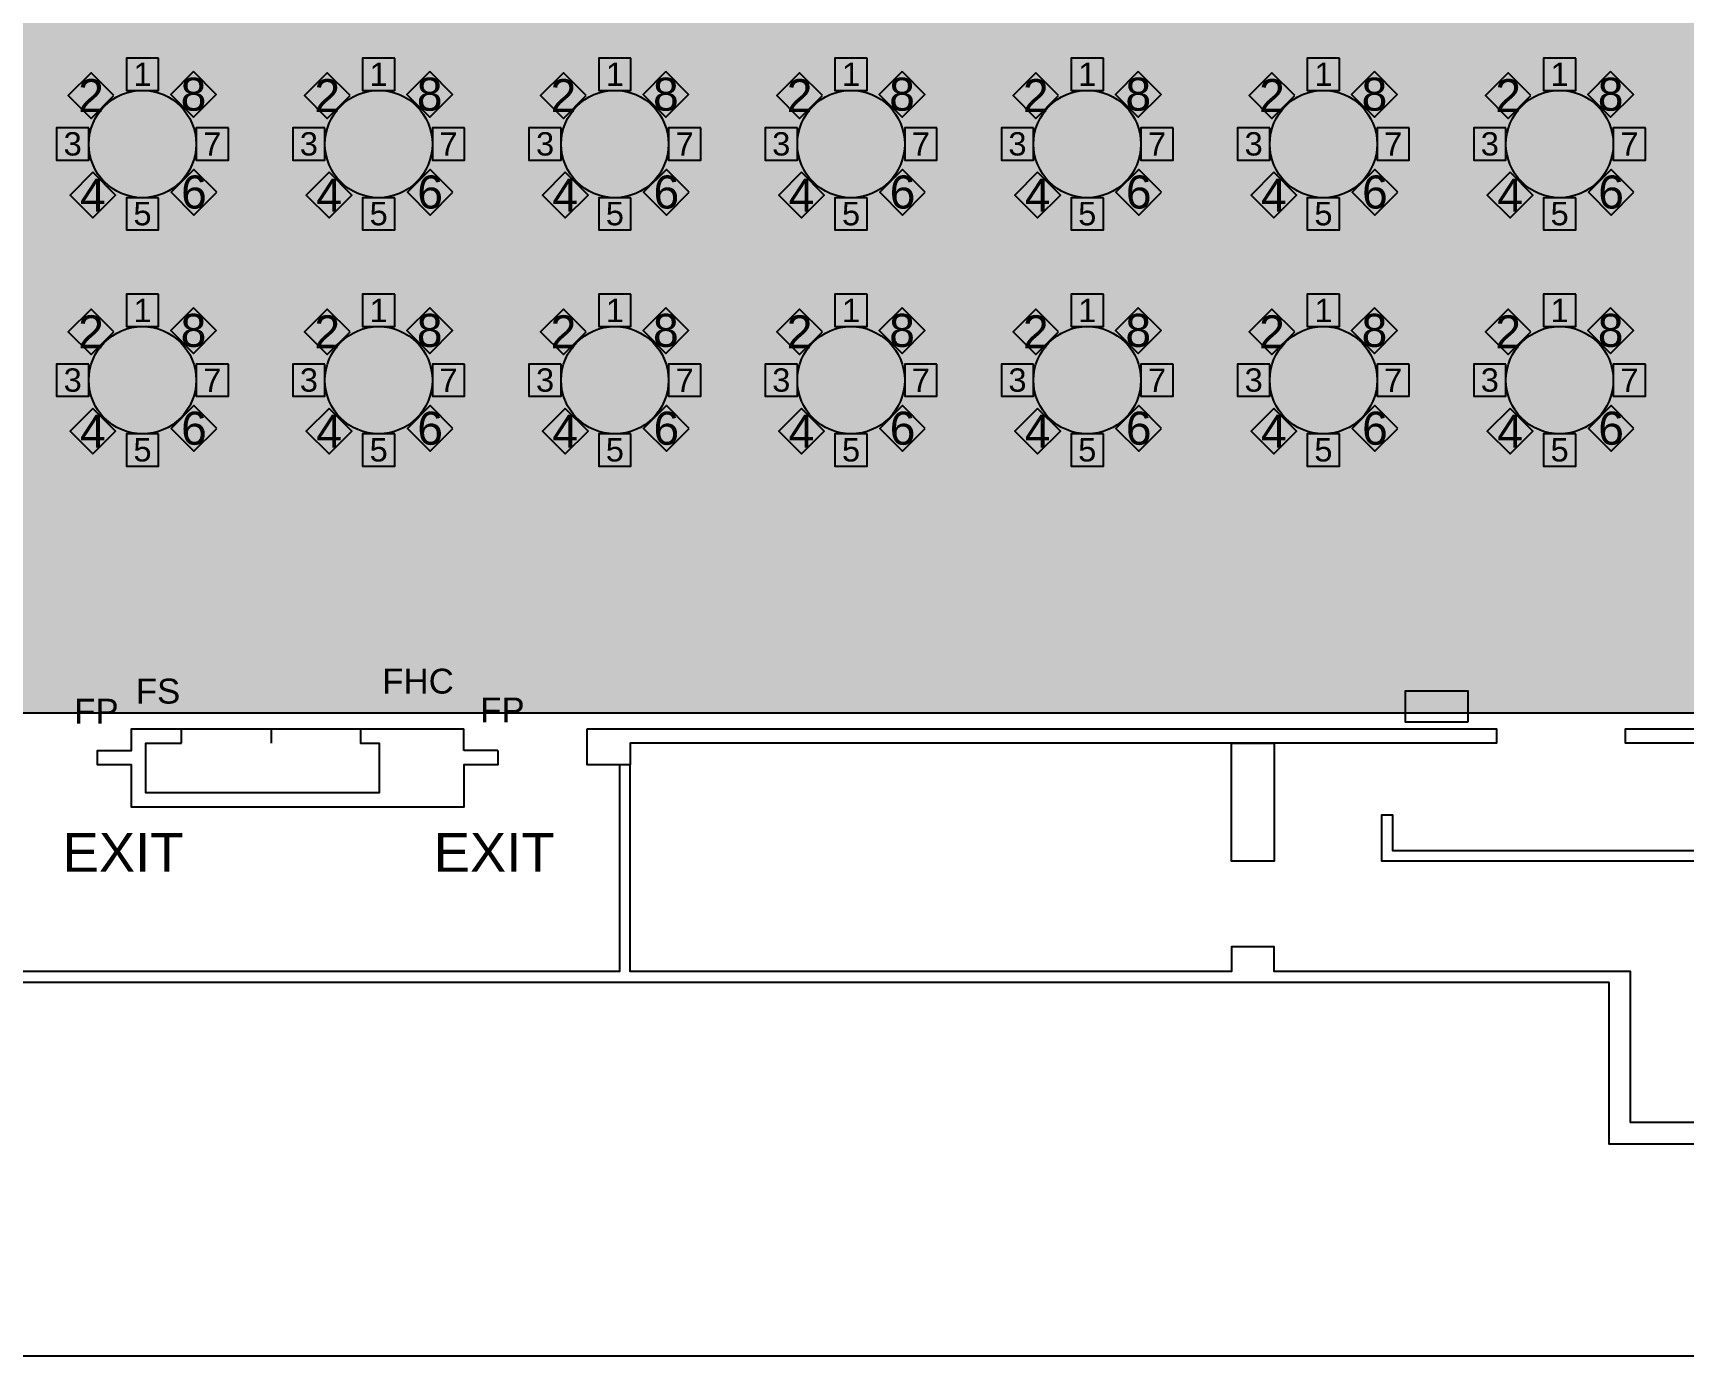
# Model space of a CAD drawing. Header units: feet. Extents: x 280 to 544, y 563 to 815.
# Drawn here: x 319.9 to 396.8, y 562.8 to 624.4 of the extents above; entities that cross this region are included whole.
import ezdxf
from ezdxf.enums import TextEntityAlignment as Align

# ---------------------------------------------------------------- set-up
doc = ezdxf.new("R2010")
doc.units = ezdxf.units.FT
doc.header["$MEASUREMENT"] = 0
for name, color, linetype in [('[labels]', 7, 'Continuous'), ('Background', 7, 'Continuous'), ('Border', 7, 'Continuous'), ('Building', 7, 'Continuous'), ('Layer 1', 7, 'Continuous')]:
    doc.layers.add(name, color=color, linetype=linetype)
doc.styles.add('Arial', font='Arial.ttf')

msp = doc.modelspace()

# ---------------------------------------------------------------- hatches: boundary and pattern name
at = {"layer": 'Background', "lineweight": 0, "true_color": 0xe6e6e6, "transparency": 33554687}
h = msp.add_hatch(color=254, dxfattribs=at)
h.dxf.hatch_style = 1
h.paths.add_polyline_path([(491.791, 760.881), (310.541, 760.881), (310.541, 592.714), (491.791, 592.714)])
at = {"layer": 'Layer 1', "lineweight": 0, "true_color": 0xd5a6bd, "transparency": 33554687}
h = msp.add_hatch(color=9, dxfattribs=at)
edge = h.paths.add_edge_path(flags=0)
edge.add_ellipse((325.041, 619.204), major_axis=(2.5, 0), ratio=1, start_angle=0.00573, end_angle=360, ccw=False)
edge.add_line((327.54, 619.204), (327.541, 619.204))
h = msp.add_hatch(color=9, dxfattribs=at)
edge = h.paths.add_edge_path(flags=0)
edge.add_ellipse((336.041, 619.204), major_axis=(2.5, 0), ratio=1, start_angle=0.00573, end_angle=360, ccw=False)
edge.add_line((338.54, 619.204), (338.541, 619.204))
h = msp.add_hatch(color=9, dxfattribs=at)
edge = h.paths.add_edge_path(flags=0)
edge.add_ellipse((347.041, 619.204), major_axis=(2.5, 0), ratio=1, start_angle=0.00573, end_angle=360, ccw=False)
edge.add_line((349.54, 619.204), (349.541, 619.204))
h = msp.add_hatch(color=9, dxfattribs=at)
edge = h.paths.add_edge_path(flags=0)
edge.add_ellipse((358.041, 619.204), major_axis=(2.5, 0), ratio=1, start_angle=0.00573, end_angle=360, ccw=False)
edge.add_line((360.54, 619.204), (360.541, 619.204))
h = msp.add_hatch(color=9, dxfattribs=at)
edge = h.paths.add_edge_path(flags=0)
edge.add_ellipse((369.041, 619.204), major_axis=(2.5, 0), ratio=1, start_angle=0.00573, end_angle=360, ccw=False)
edge.add_line((371.54, 619.204), (371.541, 619.204))
h = msp.add_hatch(color=9, dxfattribs=at)
edge = h.paths.add_edge_path(flags=0)
edge.add_ellipse((380.041, 619.204), major_axis=(2.5, 0), ratio=1, start_angle=0.00573, end_angle=360, ccw=False)
edge.add_line((382.54, 619.204), (382.541, 619.204))
h = msp.add_hatch(color=9, dxfattribs=at)
edge = h.paths.add_edge_path(flags=0)
edge.add_ellipse((391.041, 619.204), major_axis=(2.5, 0), ratio=1, start_angle=0.00573, end_angle=360, ccw=False)
edge.add_line((393.54, 619.204), (393.541, 619.204))
h = msp.add_hatch(color=9, dxfattribs=at)
edge = h.paths.add_edge_path(flags=0)
edge.add_ellipse((325.041, 608.204), major_axis=(2.5, 0), ratio=1, start_angle=0.00573, end_angle=360, ccw=False)
edge.add_line((327.54, 608.204), (327.541, 608.204))
h = msp.add_hatch(color=9, dxfattribs=at)
edge = h.paths.add_edge_path(flags=0)
edge.add_ellipse((336.041, 608.204), major_axis=(2.5, 0), ratio=1, start_angle=0.00573, end_angle=360, ccw=False)
edge.add_line((338.54, 608.204), (338.541, 608.204))
h = msp.add_hatch(color=9, dxfattribs=at)
edge = h.paths.add_edge_path(flags=0)
edge.add_ellipse((347.041, 608.204), major_axis=(2.5, 0), ratio=1, start_angle=0.00573, end_angle=360, ccw=False)
edge.add_line((349.54, 608.204), (349.541, 608.204))
h = msp.add_hatch(color=9, dxfattribs=at)
edge = h.paths.add_edge_path(flags=0)
edge.add_ellipse((358.041, 608.204), major_axis=(2.5, 0), ratio=1, start_angle=0.00573, end_angle=360, ccw=False)
edge.add_line((360.54, 608.204), (360.541, 608.204))
h = msp.add_hatch(color=9, dxfattribs=at)
edge = h.paths.add_edge_path(flags=0)
edge.add_ellipse((369.041, 608.204), major_axis=(2.5, 0), ratio=1, start_angle=0.00573, end_angle=360, ccw=False)
edge.add_line((371.54, 608.204), (371.541, 608.204))
h = msp.add_hatch(color=9, dxfattribs=at)
edge = h.paths.add_edge_path(flags=0)
edge.add_ellipse((380.041, 608.204), major_axis=(2.5, 0), ratio=1, start_angle=0.00573, end_angle=360, ccw=False)
edge.add_line((382.54, 608.204), (382.541, 608.204))
h = msp.add_hatch(color=9, dxfattribs=at)
edge = h.paths.add_edge_path(flags=0)
edge.add_ellipse((391.041, 608.204), major_axis=(2.5, 0), ratio=1, start_angle=0.00573, end_angle=360, ccw=False)
edge.add_line((393.54, 608.204), (393.541, 608.204))

# ---------------------------------------------------------------- linework, layer by layer
at = {"layer": 'Background', "color": 254, "lineweight": 0, "true_color": 0xe6e6e6, "transparency": 33554687}
msp.add_lwpolyline([(491.791, 760.881), (310.541, 760.881), (310.541, 592.714), (491.791, 592.714)], close=True, dxfattribs=at)
at = {"layer": 'Background', "color": 254, "lineweight": 25, "true_color": 0xe6e6e6}
msp.add_lwpolyline([(491.791, 760.881), (310.541, 760.881), (310.541, 592.714), (491.791, 592.714)], close=True, dxfattribs=at)
at = {"layer": 'Border', "color": 18, "lineweight": 25, "true_color": 0x000000}
msp.add_lwpolyline([(279.852, 562.758), (543.852, 562.758), (543.852, 814.758), (279.852, 814.758)], close=True, dxfattribs=at)
at = {"layer": 'Building', "color": 18, "lineweight": 25, "true_color": 0x000000}
for points in [[(386.777, 592.287), (386.777, 593.724), (383.84, 593.724), (383.84, 592.287)], [(326.863, 591.297), (326.863, 591.964), (335.197, 591.964), (335.197, 591.297), (336.062, 591.297), (336.062, 588.985), (325.197, 588.985), (325.197, 591.297)], [(377.754, 591.298), (377.754, 585.798), (375.754, 585.798), (375.754, 591.298)], [(399.457, 585.797), (382.754, 585.797), (382.754, 587.964), (383.254, 587.964), (383.254, 586.297), (398.957, 586.297), (398.957, 587.964), (399.457, 587.964)]]:
    msp.add_lwpolyline(points, close=True, dxfattribs=at)
for points in [[(345.754, 591.964), (388.106, 591.964), (388.106, 591.297), (347.754, 591.297), (347.754, 590.297), (347.254, 590.297), (347.254, 580.667), (307.692, 580.667), (307.692, 580.167), (393.337, 580.167), (393.337, 572.637), (505.452, 572.637), (505.452, 582.397), (504.286, 582.397), (504.286, 582.058), (499.606, 582.058), (499.606, 581.558)], [(341.587, 590.964), (341.587, 590.297), (340.004, 590.297), (340.004, 588.318), (324.53, 588.318), (324.53, 590.297), (322.942, 590.297), (322.942, 590.964), (324.53, 590.964), (324.53, 591.964), (326.863, 591.964)], [(331.03, 591.964), (331.03, 591.297)], [(335.197, 591.964), (340.004, 591.964)], [(340.004, 590.964), (340.004, 591.964)], [(434.457, 579.495), (438.791, 579.495), (438.791, 579.995), (433.957, 579.995), (433.957, 573.637), (394.337, 573.637), (394.337, 580.667), (377.754, 580.667), (377.754, 581.818), (375.754, 581.818), (375.754, 580.667), (347.754, 580.667), (347.754, 590.297), (345.754, 590.297), (345.754, 591.962)], [(404.457, 585.824), (404.457, 591.297), (394.106, 591.297), (394.106, 591.964), (405.606, 591.964), (405.606, 590.481), (409.606, 590.481), (409.606, 591.964), (415.957, 591.964), (433.957, 591.964), (447.457, 591.964)], [(341.587, 590.964), (340.004, 590.964)]]:
    msp.add_lwpolyline(points, dxfattribs=at)
at = {"layer": 'Layer 1', "color": 18, "lineweight": 25, "true_color": 0x000000}
for points in [[(325.791, 623.204), (324.291, 623.204), (324.291, 621.704), (325.791, 621.704)], [(336.791, 623.204), (335.291, 623.204), (335.291, 621.704), (336.791, 621.704)], [(347.791, 623.204), (346.291, 623.204), (346.291, 621.704), (347.791, 621.704)], [(358.791, 623.204), (357.291, 623.204), (357.291, 621.704), (358.791, 621.704)], [(369.791, 623.204), (368.291, 623.204), (368.291, 621.704), (369.791, 621.704)], [(380.791, 623.204), (379.291, 623.204), (379.291, 621.704), (380.791, 621.704)], [(391.791, 623.204), (390.291, 623.204), (390.291, 621.704), (391.791, 621.704)], [(323.706, 621.457), (322.645, 622.518), (321.584, 621.457), (322.645, 620.397)], [(327.416, 622.574), (326.355, 621.514), (327.416, 620.453), (328.476, 621.514)], [(334.706, 621.457), (333.645, 622.518), (332.584, 621.457), (333.645, 620.397)], [(338.416, 622.574), (337.355, 621.514), (338.416, 620.453), (339.476, 621.514)], [(345.706, 621.457), (344.645, 622.518), (343.584, 621.457), (344.645, 620.397)], [(349.416, 622.574), (348.355, 621.514), (349.416, 620.453), (350.476, 621.514)], [(356.706, 621.457), (355.645, 622.518), (354.584, 621.457), (355.645, 620.397)], [(360.416, 622.574), (359.355, 621.514), (360.416, 620.453), (361.476, 621.514)], [(367.706, 621.457), (366.645, 622.518), (365.584, 621.457), (366.645, 620.397)], [(371.416, 622.574), (370.355, 621.514), (371.416, 620.453), (372.476, 621.514)], [(378.706, 621.457), (377.645, 622.518), (376.584, 621.457), (377.645, 620.397)], [(382.416, 622.574), (381.355, 621.514), (382.416, 620.453), (383.476, 621.514)], [(389.706, 621.457), (388.645, 622.518), (387.584, 621.457), (388.645, 620.397)], [(393.416, 622.574), (392.355, 621.514), (393.416, 620.453), (394.476, 621.514)], [(322.541, 619.954), (321.041, 619.954), (321.041, 618.454), (322.541, 618.454)], [(329.041, 619.954), (327.541, 619.954), (327.541, 618.454), (329.041, 618.454)], [(333.541, 619.954), (332.041, 619.954), (332.041, 618.454), (333.541, 618.454)], [(340.041, 619.954), (338.541, 619.954), (338.541, 618.454), (340.041, 618.454)], [(344.541, 619.954), (343.041, 619.954), (343.041, 618.454), (344.541, 618.454)], [(351.041, 619.954), (349.541, 619.954), (349.541, 618.454), (351.041, 618.454)], [(355.541, 619.954), (354.041, 619.954), (354.041, 618.454), (355.541, 618.454)], [(362.041, 619.954), (360.541, 619.954), (360.541, 618.454), (362.041, 618.454)], [(366.541, 619.954), (365.041, 619.954), (365.041, 618.454), (366.541, 618.454)], [(373.041, 619.954), (371.541, 619.954), (371.541, 618.454), (373.041, 618.454)], [(377.541, 619.954), (376.041, 619.954), (376.041, 618.454), (377.541, 618.454)], [(384.041, 619.954), (382.541, 619.954), (382.541, 618.454), (384.041, 618.454)], [(388.541, 619.954), (387.041, 619.954), (387.041, 618.454), (388.541, 618.454)], [(395.041, 619.954), (393.541, 619.954), (393.541, 618.454), (395.041, 618.454)], [(322.731, 617.89), (321.67, 616.829), (322.731, 615.769), (323.792, 616.829)], [(328.5, 616.957), (327.439, 618.018), (326.378, 616.957), (327.439, 615.897)], [(333.731, 617.89), (332.67, 616.829), (333.731, 615.769), (334.792, 616.829)], [(339.5, 616.957), (338.439, 618.018), (337.378, 616.957), (338.439, 615.897)], [(344.731, 617.89), (343.67, 616.829), (344.731, 615.769), (345.792, 616.829)], [(350.5, 616.957), (349.439, 618.018), (348.378, 616.957), (349.439, 615.897)], [(355.731, 617.89), (354.67, 616.829), (355.731, 615.769), (356.792, 616.829)], [(361.5, 616.957), (360.439, 618.018), (359.378, 616.957), (360.439, 615.897)], [(366.731, 617.89), (365.67, 616.829), (366.731, 615.769), (367.792, 616.829)], [(372.5, 616.957), (371.439, 618.018), (370.378, 616.957), (371.439, 615.897)], [(377.731, 617.89), (376.67, 616.829), (377.731, 615.769), (378.792, 616.829)], [(383.5, 616.957), (382.439, 618.018), (381.378, 616.957), (382.439, 615.897)], [(388.731, 617.89), (387.67, 616.829), (388.731, 615.769), (389.792, 616.829)], [(394.5, 616.957), (393.439, 618.018), (392.378, 616.957), (393.439, 615.897)], [(325.791, 616.704), (324.291, 616.704), (324.291, 615.204), (325.791, 615.204)], [(336.791, 616.704), (335.291, 616.704), (335.291, 615.204), (336.791, 615.204)], [(347.791, 616.704), (346.291, 616.704), (346.291, 615.204), (347.791, 615.204)], [(358.791, 616.704), (357.291, 616.704), (357.291, 615.204), (358.791, 615.204)], [(369.791, 616.704), (368.291, 616.704), (368.291, 615.204), (369.791, 615.204)], [(380.791, 616.704), (379.291, 616.704), (379.291, 615.204), (380.791, 615.204)], [(391.791, 616.704), (390.291, 616.704), (390.291, 615.204), (391.791, 615.204)], [(325.791, 612.204), (324.291, 612.204), (324.291, 610.704), (325.791, 610.704)], [(336.791, 612.204), (335.291, 612.204), (335.291, 610.704), (336.791, 610.704)], [(347.791, 612.204), (346.291, 612.204), (346.291, 610.704), (347.791, 610.704)], [(358.791, 612.204), (357.291, 612.204), (357.291, 610.704), (358.791, 610.704)], [(369.791, 612.204), (368.291, 612.204), (368.291, 610.704), (369.791, 610.704)], [(380.791, 612.204), (379.291, 612.204), (379.291, 610.704), (380.791, 610.704)], [(391.791, 612.204), (390.291, 612.204), (390.291, 610.704), (391.791, 610.704)], [(323.706, 610.457), (322.645, 611.518), (321.584, 610.457), (322.645, 609.397)], [(327.416, 611.574), (326.355, 610.514), (327.416, 609.453), (328.476, 610.514)], [(334.706, 610.457), (333.645, 611.518), (332.584, 610.457), (333.645, 609.397)], [(338.416, 611.574), (337.355, 610.514), (338.416, 609.453), (339.476, 610.514)], [(345.706, 610.457), (344.645, 611.518), (343.584, 610.457), (344.645, 609.397)], [(349.416, 611.574), (348.355, 610.514), (349.416, 609.453), (350.476, 610.514)], [(356.706, 610.457), (355.645, 611.518), (354.584, 610.457), (355.645, 609.397)], [(360.416, 611.574), (359.355, 610.514), (360.416, 609.453), (361.476, 610.514)], [(367.706, 610.457), (366.645, 611.518), (365.584, 610.457), (366.645, 609.397)], [(371.416, 611.574), (370.355, 610.514), (371.416, 609.453), (372.476, 610.514)], [(378.706, 610.457), (377.645, 611.518), (376.584, 610.457), (377.645, 609.397)], [(382.416, 611.574), (381.355, 610.514), (382.416, 609.453), (383.476, 610.514)], [(389.706, 610.457), (388.645, 611.518), (387.584, 610.457), (388.645, 609.397)], [(393.416, 611.574), (392.355, 610.514), (393.416, 609.453), (394.476, 610.514)], [(322.541, 608.954), (321.041, 608.954), (321.041, 607.454), (322.541, 607.454)], [(329.041, 608.954), (327.541, 608.954), (327.541, 607.454), (329.041, 607.454)], [(333.541, 608.954), (332.041, 608.954), (332.041, 607.454), (333.541, 607.454)], [(340.041, 608.954), (338.541, 608.954), (338.541, 607.454), (340.041, 607.454)], [(344.541, 608.954), (343.041, 608.954), (343.041, 607.454), (344.541, 607.454)], [(351.041, 608.954), (349.541, 608.954), (349.541, 607.454), (351.041, 607.454)], [(355.541, 608.954), (354.041, 608.954), (354.041, 607.454), (355.541, 607.454)], [(362.041, 608.954), (360.541, 608.954), (360.541, 607.454), (362.041, 607.454)], [(366.541, 608.954), (365.041, 608.954), (365.041, 607.454), (366.541, 607.454)], [(373.041, 608.954), (371.541, 608.954), (371.541, 607.454), (373.041, 607.454)], [(377.541, 608.954), (376.041, 608.954), (376.041, 607.454), (377.541, 607.454)], [(384.041, 608.954), (382.541, 608.954), (382.541, 607.454), (384.041, 607.454)], [(388.541, 608.954), (387.041, 608.954), (387.041, 607.454), (388.541, 607.454)], [(395.041, 608.954), (393.541, 608.954), (393.541, 607.454), (395.041, 607.454)], [(322.731, 606.89), (321.67, 605.829), (322.731, 604.769), (323.792, 605.829)], [(328.5, 605.957), (327.439, 607.018), (326.378, 605.957), (327.439, 604.897)], [(333.731, 606.89), (332.67, 605.829), (333.731, 604.769), (334.792, 605.829)], [(339.5, 605.957), (338.439, 607.018), (337.378, 605.957), (338.439, 604.897)], [(344.731, 606.89), (343.67, 605.829), (344.731, 604.769), (345.792, 605.829)], [(350.5, 605.957), (349.439, 607.018), (348.378, 605.957), (349.439, 604.897)], [(355.731, 606.89), (354.67, 605.829), (355.731, 604.769), (356.792, 605.829)], [(361.5, 605.957), (360.439, 607.018), (359.378, 605.957), (360.439, 604.897)], [(366.731, 606.89), (365.67, 605.829), (366.731, 604.769), (367.792, 605.829)], [(372.5, 605.957), (371.439, 607.018), (370.378, 605.957), (371.439, 604.897)], [(377.731, 606.89), (376.67, 605.829), (377.731, 604.769), (378.792, 605.829)], [(383.5, 605.957), (382.439, 607.018), (381.378, 605.957), (382.439, 604.897)], [(388.731, 606.89), (387.67, 605.829), (388.731, 604.769), (389.792, 605.829)], [(394.5, 605.957), (393.439, 607.018), (392.378, 605.957), (393.439, 604.897)], [(325.791, 605.704), (324.291, 605.704), (324.291, 604.204), (325.791, 604.204)], [(336.791, 605.704), (335.291, 605.704), (335.291, 604.204), (336.791, 604.204)], [(347.791, 605.704), (346.291, 605.704), (346.291, 604.204), (347.791, 604.204)], [(358.791, 605.704), (357.291, 605.704), (357.291, 604.204), (358.791, 604.204)], [(369.791, 605.704), (368.291, 605.704), (368.291, 604.204), (369.791, 604.204)], [(380.791, 605.704), (379.291, 605.704), (379.291, 604.204), (380.791, 604.204)], [(391.791, 605.704), (390.291, 605.704), (390.291, 604.204), (391.791, 604.204)]]:
    msp.add_lwpolyline(points, close=True, dxfattribs=at)
for centre in [(325.041, 619.204), (336.041, 619.204), (347.041, 619.204), (358.041, 619.204), (369.041, 619.204), (380.041, 619.204), (391.041, 619.204), (325.041, 608.204), (336.041, 608.204), (347.041, 608.204), (358.041, 608.204), (369.041, 608.204), (380.041, 608.204), (391.041, 608.204)]:
    msp.add_ellipse(centre, major_axis=(2.5, 0), ratio=1, dxfattribs=at)

# ---------------------------------------------------------------- texts
at = {"layer": '[labels]', "color": 18, "true_color": 0x000000, "attachment_point": 5, "line_spacing_factor": 0.85, "style": 'Arial'}
for s, insert, char_height, width in [('1', (325.041, 622.454), 1.087, 1.5), ('1', (336.041, 622.454), 1.087, 1.5), ('1', (347.041, 622.454), 1.087, 1.5), ('1', (358.041, 622.454), 1.087, 1.5), ('1', (369.041, 622.454), 1.087, 1.5), ('1', (380.041, 622.454), 1.087, 1.5), ('1', (391.041, 622.454), 1.087, 1.5), ('2', (322.645, 621.457), 1.538, 2.12132), ('8', (327.416, 621.514), 1.538, 2.12132), ('2', (333.645, 621.457), 1.538, 2.12132), ('8', (338.416, 621.514), 1.538, 2.12132), ('2', (344.645, 621.457), 1.538, 2.12132), ('8', (349.416, 621.514), 1.538, 2.12132), ('2', (355.645, 621.457), 1.538, 2.12132), ('8', (360.416, 621.514), 1.538, 2.12132), ('2', (366.645, 621.457), 1.538, 2.12132), ('8', (371.416, 621.514), 1.538, 2.12132), ('2', (377.645, 621.457), 1.538, 2.12132), ('8', (382.416, 621.514), 1.538, 2.12132), ('2', (388.645, 621.457), 1.538, 2.12132), ('8', (393.416, 621.514), 1.538, 2.12132), ('3', (321.791, 619.204), 1.087, 1.5), ('7', (328.291, 619.204), 1.087, 1.5), ('3', (332.791, 619.204), 1.087, 1.5), ('7', (339.291, 619.204), 1.087, 1.5), ('3', (343.791, 619.204), 1.087, 1.5), ('7', (350.291, 619.204), 1.087, 1.5), ('3', (354.791, 619.204), 1.087, 1.5), ('7', (361.291, 619.204), 1.087, 1.5), ('3', (365.791, 619.204), 1.087, 1.5), ('7', (372.291, 619.204), 1.087, 1.5), ('3', (376.791, 619.204), 1.087, 1.5), ('7', (383.291, 619.204), 1.087, 1.5), ('3', (387.791, 619.204), 1.087, 1.5), ('7', (394.291, 619.204), 1.087, 1.5), ('4', (322.731, 616.829), 1.538, 2.12132), ('6', (327.439, 616.957), 1.538, 2.12132), ('4', (333.731, 616.829), 1.538, 2.12132), ('6', (338.439, 616.957), 1.538, 2.12132), ('4', (344.731, 616.829), 1.538, 2.12132), ('6', (349.439, 616.957), 1.538, 2.12132), ('4', (355.731, 616.829), 1.538, 2.12132), ('6', (360.439, 616.957), 1.538, 2.12132), ('4', (366.731, 616.829), 1.538, 2.12132), ('6', (371.439, 616.957), 1.538, 2.12132), ('4', (377.731, 616.829), 1.538, 2.12132), ('6', (382.439, 616.957), 1.538, 2.12132), ('4', (388.731, 616.829), 1.538, 2.12132), ('6', (393.439, 616.957), 1.538, 2.12132), ('5', (325.041, 615.954), 1.087, 1.5), ('5', (336.041, 615.954), 1.087, 1.5), ('5', (347.041, 615.954), 1.087, 1.5), ('5', (358.041, 615.954), 1.087, 1.5), ('5', (369.041, 615.954), 1.087, 1.5), ('5', (380.041, 615.954), 1.087, 1.5), ('5', (391.041, 615.954), 1.087, 1.5), ('1', (325.041, 611.454), 1.087, 1.5), ('8', (327.416, 610.514), 1.538, 2.12132), ('1', (336.041, 611.454), 1.087, 1.5), ('8', (338.416, 610.514), 1.538, 2.12132), ('1', (347.041, 611.454), 1.087, 1.5), ('8', (349.416, 610.514), 1.538, 2.12132), ('1', (358.041, 611.454), 1.087, 1.5), ('8', (360.416, 610.514), 1.538, 2.12132), ('1', (369.041, 611.454), 1.087, 1.5), ('8', (371.416, 610.514), 1.538, 2.12132), ('1', (380.041, 611.454), 1.087, 1.5), ('8', (382.416, 610.514), 1.538, 2.12132), ('1', (391.041, 611.454), 1.087, 1.5), ('8', (393.416, 610.514), 1.538, 2.12132), ('2', (322.645, 610.457), 1.538, 2.12132), ('2', (333.645, 610.457), 1.538, 2.12132), ('2', (344.645, 610.457), 1.538, 2.12132), ('2', (355.645, 610.457), 1.538, 2.12132), ('2', (366.645, 610.457), 1.538, 2.12132), ('2', (377.645, 610.457), 1.538, 2.12132), ('2', (388.645, 610.457), 1.538, 2.12132), ('3', (321.791, 608.204), 1.087, 1.5), ('7', (328.291, 608.204), 1.087, 1.5), ('3', (332.791, 608.204), 1.087, 1.5), ('7', (339.291, 608.204), 1.087, 1.5), ('3', (343.791, 608.204), 1.087, 1.5), ('7', (350.291, 608.204), 1.087, 1.5), ('3', (354.791, 608.204), 1.087, 1.5), ('7', (361.291, 608.204), 1.087, 1.5), ('3', (365.791, 608.204), 1.087, 1.5), ('7', (372.291, 608.204), 1.087, 1.5), ('3', (376.791, 608.204), 1.087, 1.5), ('7', (383.291, 608.204), 1.087, 1.5), ('3', (387.791, 608.204), 1.087, 1.5), ('7', (394.291, 608.204), 1.087, 1.5), ('6', (327.439, 605.957), 1.538, 2.12132), ('6', (338.439, 605.957), 1.538, 2.12132), ('6', (349.439, 605.957), 1.538, 2.12132), ('6', (360.439, 605.957), 1.538, 2.12132), ('6', (371.439, 605.957), 1.538, 2.12132), ('6', (382.439, 605.957), 1.538, 2.12132), ('6', (393.439, 605.957), 1.538, 2.12132), ('4', (322.731, 605.829), 1.538, 2.12132), ('4', (333.731, 605.829), 1.538, 2.12132), ('4', (344.731, 605.829), 1.538, 2.12132), ('4', (355.731, 605.829), 1.538, 2.12132), ('4', (366.731, 605.829), 1.538, 2.12132), ('4', (377.731, 605.829), 1.538, 2.12132), ('4', (388.731, 605.829), 1.538, 2.12132), ('5', (325.041, 604.954), 1.087, 1.5), ('5', (336.041, 604.954), 1.087, 1.5), ('5', (347.041, 604.954), 1.087, 1.5), ('5', (358.041, 604.954), 1.087, 1.5), ('5', (369.041, 604.954), 1.087, 1.5), ('5', (380.041, 604.954), 1.087, 1.5), ('5', (391.041, 604.954), 1.087, 1.5)]:
    msp.add_mtext(s, dxfattribs=dict(at, insert=insert, char_height=char_height, width=width))
at = {"layer": 'Building', "color": 18, "true_color": 0x000000, "style": 'Arial'}
for s, height, p in [('FHC', 1.1602, (336.209, 594.768)), ('FS', 1.1602, (324.73, 594.303)), ('FP', 1.1602, (321.861, 593.367)), ('FP', 1.1602, (340.767, 593.425)), ('EXIT', 1.8125, (321.321, 587.12)), ('EXIT', 1.8125, (338.603, 587.12))]:
    msp.add_text(s, height=height, dxfattribs=at).set_placement(p, align=Align.TOP_LEFT)

doc.saveas('drawing.dxf')
